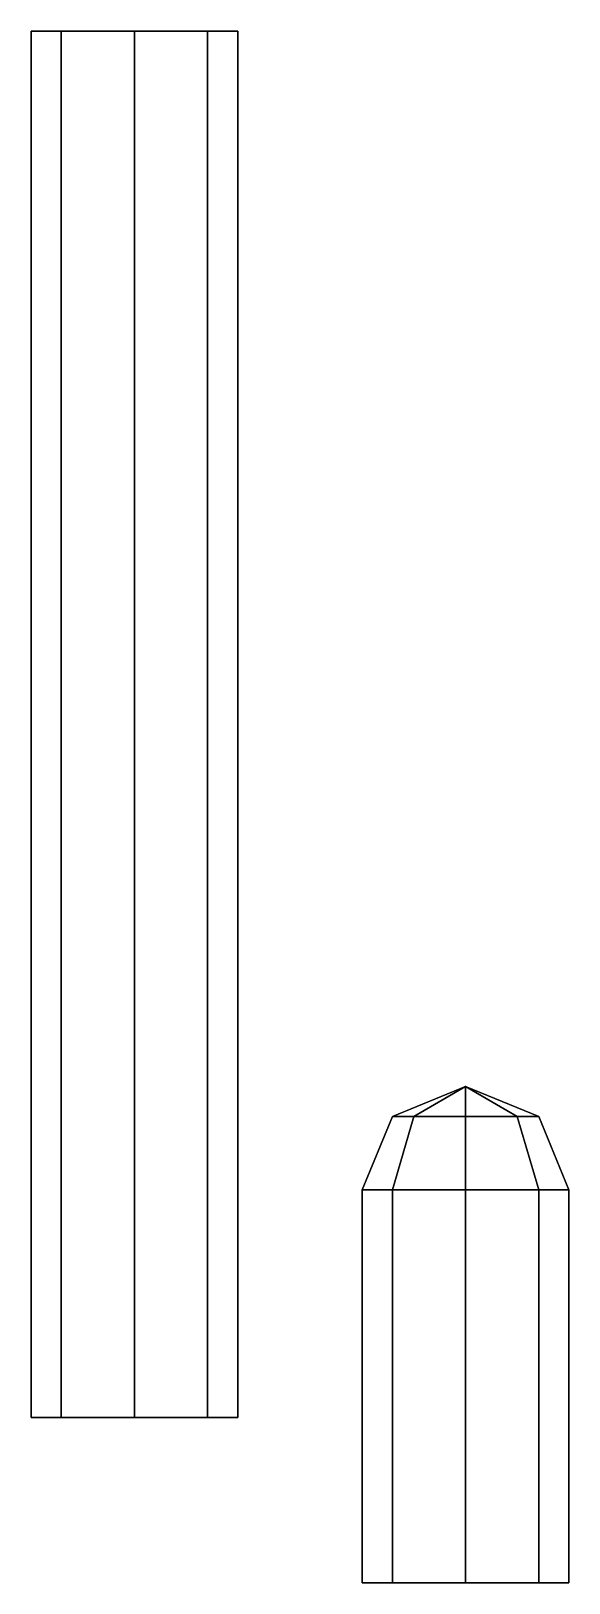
# Model space of a CAD drawing. Extents: x -1.5 to 1.4, y -6 to 6.3.
# Drawn here: x 1.1 to 1.36, y 4.87 to 5.62 of the extents above; entities that cross this region are included whole.
import ezdxf

# ---------------------------------------------------------------- set-up
doc = ezdxf.new("R2010")
doc.units = 0
doc.layers.add('B2', color=1, linetype='CONTINUOUS')

msp = doc.modelspace()

# ---------------------------------------------------------------- linework, layer by layer
at = {"layer": 'B2'}
for points in [[(1.11464, 5.62, 0.67464), (1.15, 5.62, 0.66), (1.18536, 5.62, 0.67464), (1.1, 5.62, 0.71)], [(1.1, 5.62, 0.71), (1.18536, 5.62, 0.67464), (1.2, 5.62, 0.71), (1.11464, 5.62, 0.74536)], [(1.11464, 5.62, 0.67464), (1.1, 5.62, 0.71), (1.1, 4.95, 0.71), (1.11464, 4.95, 0.67464)], [(1.1, 5.62, 0.71), (1.11464, 5.62, 0.74536), (1.11464, 4.95, 0.74536), (1.1, 4.95, 0.71)], [(1.11464, 5.62, 0.74536), (1.2, 5.62, 0.71), (1.18536, 5.62, 0.74536), (1.15, 5.62, 0.76)], [(1.15, 5.62, 0.66), (1.11464, 5.62, 0.67464), (1.11464, 4.95, 0.67464), (1.15, 4.95, 0.66)], [(1.11464, 5.62, 0.74536), (1.15, 5.62, 0.76), (1.15, 4.95, 0.76), (1.11464, 4.95, 0.74536)], [(1.18536, 5.62, 0.67464), (1.15, 5.62, 0.66), (1.15, 4.95, 0.66), (1.18536, 4.95, 0.67464)], [(1.15, 5.62, 0.76), (1.18536, 5.62, 0.74536), (1.18536, 4.95, 0.74536), (1.15, 4.95, 0.76)], [(1.2, 5.62, 0.71), (1.18536, 5.62, 0.67464), (1.18536, 4.95, 0.67464), (1.2, 4.95, 0.71)], [(1.18536, 5.62, 0.74536), (1.2, 5.62, 0.71), (1.2, 4.95, 0.71), (1.18536, 4.95, 0.74536)], [(1.31, 5.11, 1.34), (1.27464, 5.09536, 1.34), (1.285, 5.09536, 1.315), (1.31, 5.11, 1.34)], [(1.31, 5.11, 1.34), (1.285, 5.09536, 1.365), (1.27464, 5.09536, 1.34), (1.31, 5.11, 1.34)], [(1.31, 5.11, 1.34), (1.285, 5.09536, 1.315), (1.31, 5.09536, 1.30464), (1.31, 5.11, 1.34)], [(1.31, 5.11, 1.34), (1.31, 5.09536, 1.37536), (1.285, 5.09536, 1.365), (1.31, 5.11, 1.34)], [(1.31, 5.11, 1.34), (1.335, 5.09536, 1.315), (1.34536, 5.09536, 1.34), (1.31, 5.11, 1.34)], [(1.31, 5.11, 1.34), (1.31, 5.09536, 1.30464), (1.335, 5.09536, 1.315), (1.31, 5.11, 1.34)], [(1.31, 5.11, 1.34), (1.335, 5.09536, 1.365), (1.31, 5.09536, 1.37536), (1.31, 5.11, 1.34)], [(1.31, 5.11, 1.34), (1.34536, 5.09536, 1.34), (1.335, 5.09536, 1.365), (1.31, 5.11, 1.34)], [(1.27464, 5.09536, 1.34), (1.26, 5.06, 1.34), (1.27464, 5.06, 1.30464), (1.285, 5.09536, 1.315)], [(1.285, 5.09536, 1.365), (1.27464, 5.06, 1.37536), (1.26, 5.06, 1.34), (1.27464, 5.09536, 1.34)], [(1.285, 5.09536, 1.315), (1.27464, 5.06, 1.30464), (1.31, 5.06, 1.29), (1.31, 5.09536, 1.30464)], [(1.31, 5.09536, 1.37536), (1.31, 5.06, 1.39), (1.27464, 5.06, 1.37536), (1.285, 5.09536, 1.365)], [(1.31, 5.09536, 1.30464), (1.31, 5.06, 1.29), (1.34536, 5.06, 1.30464), (1.335, 5.09536, 1.315)], [(1.335, 5.09536, 1.365), (1.34536, 5.06, 1.37536), (1.31, 5.06, 1.39), (1.31, 5.09536, 1.37536)], [(1.335, 5.09536, 1.315), (1.34536, 5.06, 1.30464), (1.36, 5.06, 1.34), (1.34536, 5.09536, 1.34)], [(1.34536, 5.09536, 1.34), (1.36, 5.06, 1.34), (1.34536, 5.06, 1.37536), (1.335, 5.09536, 1.365)], [(1.27464, 5.06, 1.30464), (1.26, 5.06, 1.34), (1.26, 4.87, 1.34), (1.27464, 4.87, 1.30464)], [(1.26, 5.06, 1.34), (1.27464, 5.06, 1.37536), (1.27464, 4.87, 1.37536), (1.26, 4.87, 1.34)], [(1.31, 5.06, 1.29), (1.27464, 5.06, 1.30464), (1.27464, 4.87, 1.30464), (1.31, 4.87, 1.29)], [(1.27464, 5.06, 1.37536), (1.31, 5.06, 1.39), (1.31, 4.87, 1.39), (1.27464, 4.87, 1.37536)], [(1.34536, 5.06, 1.30464), (1.31, 5.06, 1.29), (1.31, 4.87, 1.29), (1.34536, 4.87, 1.30464)], [(1.31, 5.06, 1.39), (1.34536, 5.06, 1.37536), (1.34536, 4.87, 1.37536), (1.31, 4.87, 1.39)], [(1.36, 5.06, 1.34), (1.34536, 5.06, 1.30464), (1.34536, 4.87, 1.30464), (1.36, 4.87, 1.34)], [(1.34536, 5.06, 1.37536), (1.36, 5.06, 1.34), (1.36, 4.87, 1.34), (1.34536, 4.87, 1.37536)]]:
    msp.add_3dface(points, dxfattribs=at)

doc.saveas('drawing.dxf')
